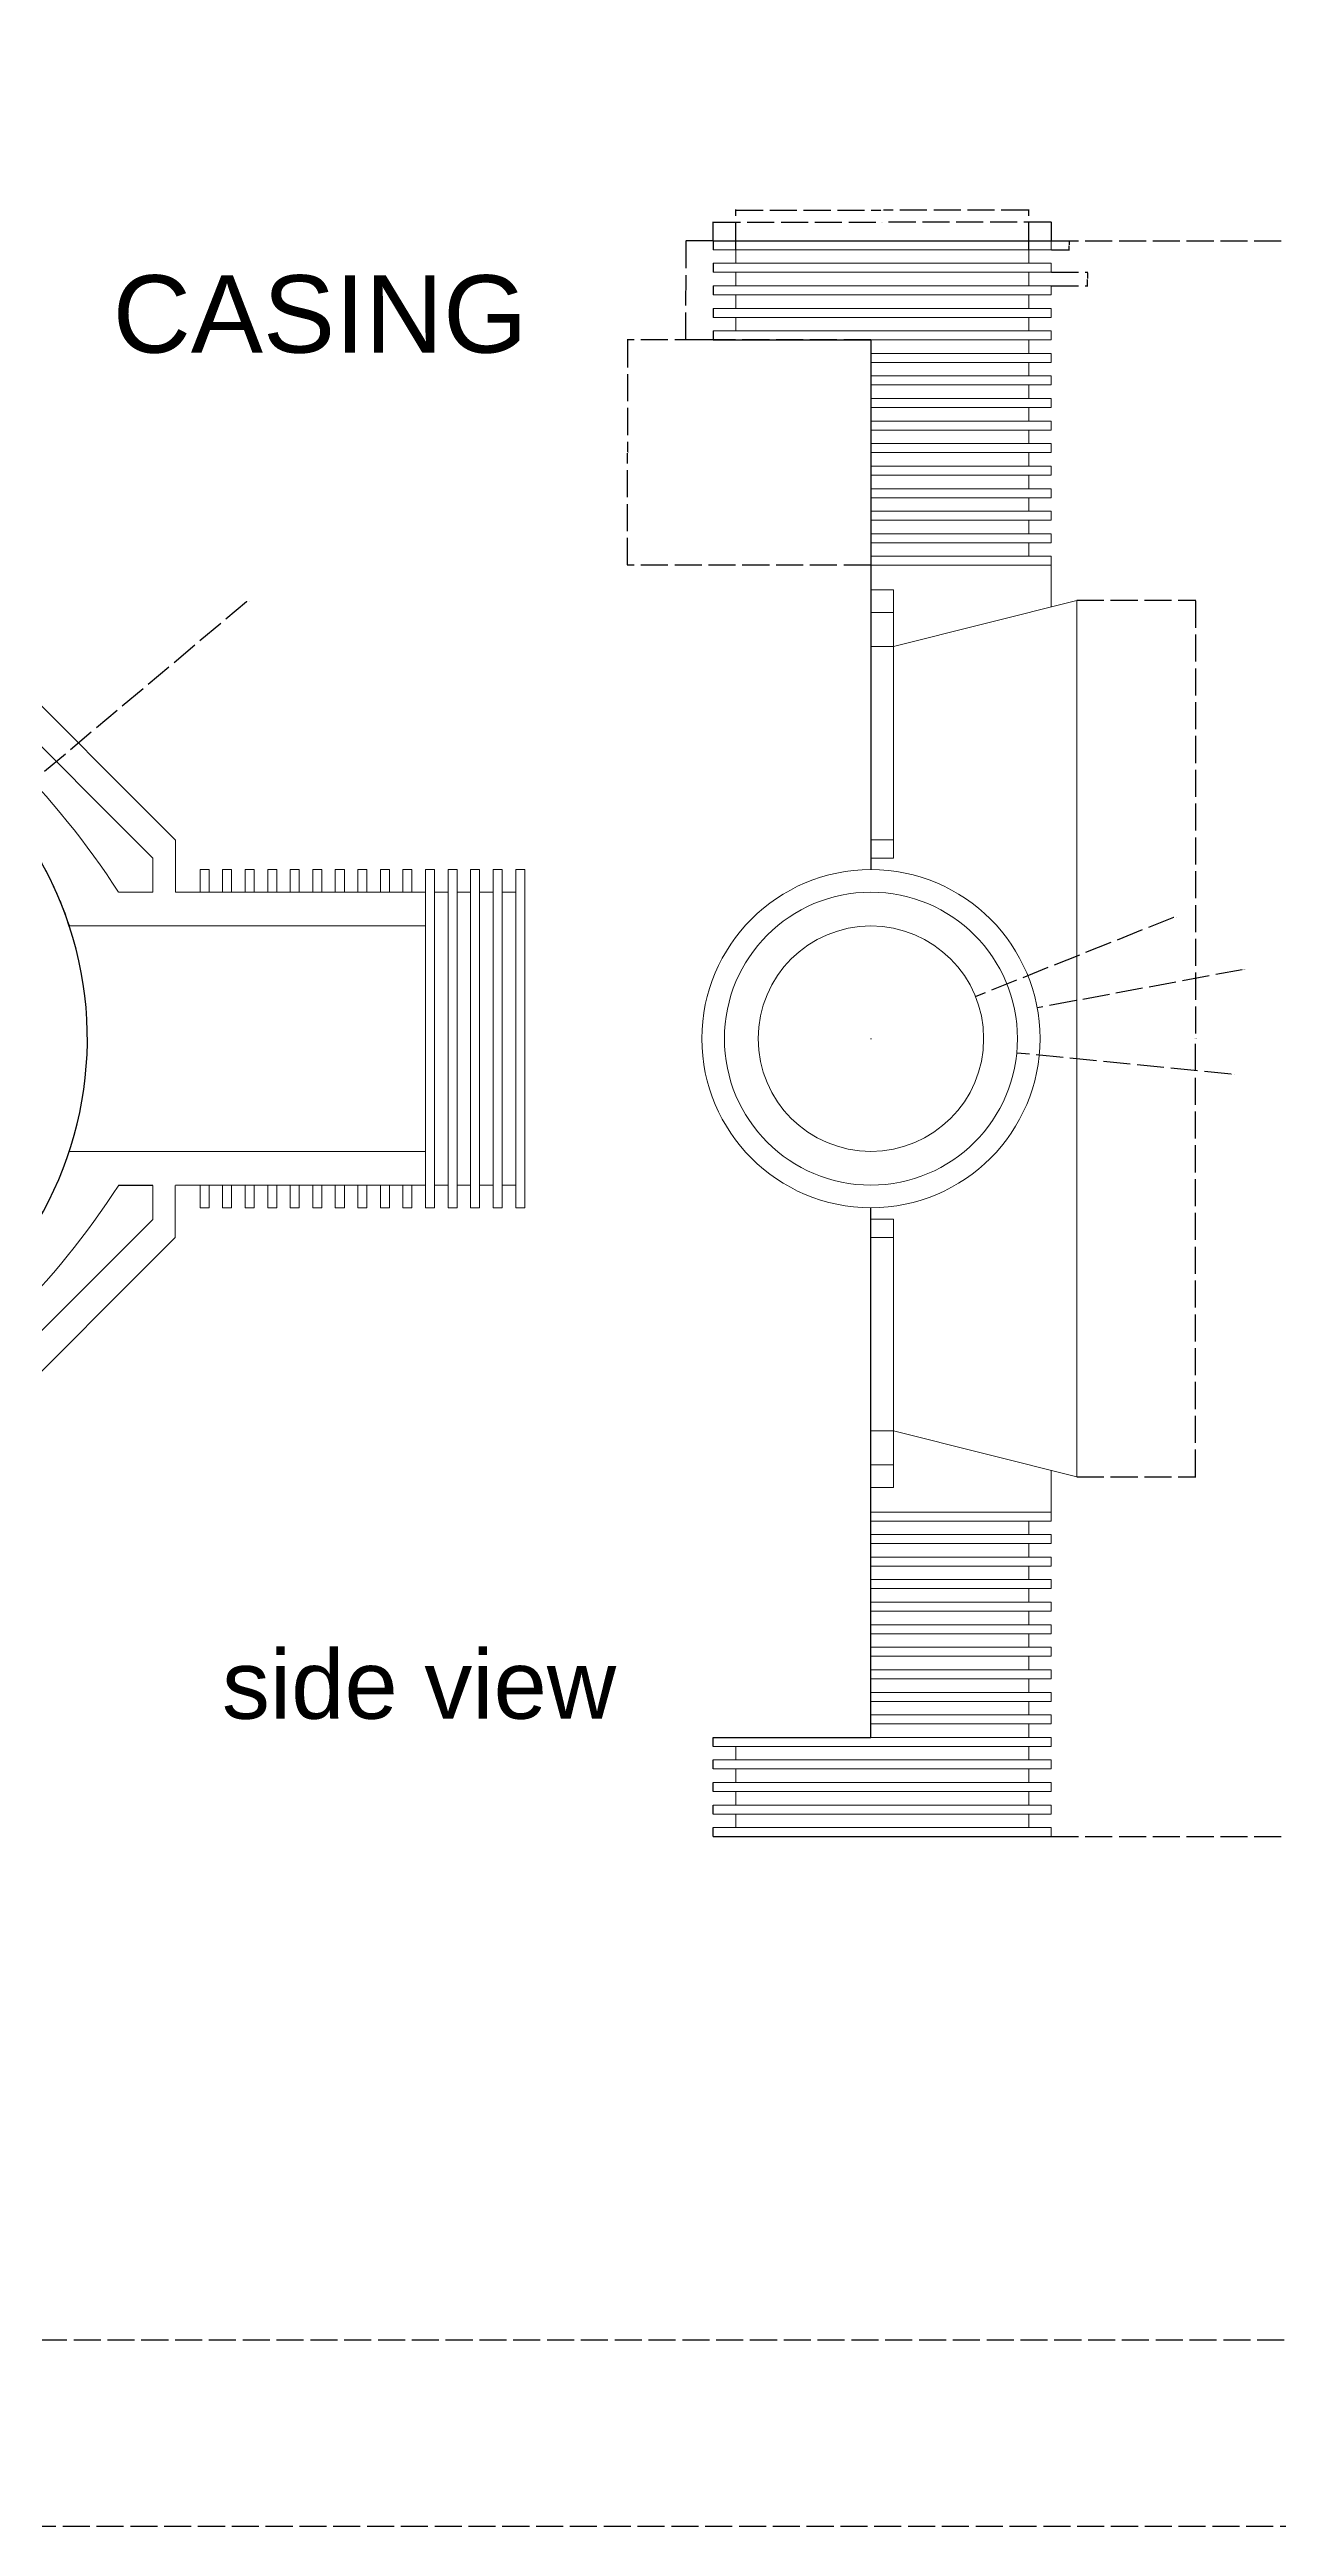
# Model space of a CAD drawing. Header units: inches. Extents: x -144 to 2107, y -181 to 1647.
# Drawn here: x 559 to 1105, y -181 to 918 of the extents above; entities that cross this region are included whole.
import ezdxf

# ---------------------------------------------------------------- set-up
doc = ezdxf.new("R2010")
doc.units = ezdxf.units.IN
doc.header["$MEASUREMENT"] = 0
doc.linetypes.add('ACAD_ISO02W100', pattern=[15, 12, -3])
doc.layers.add('casing', color=50, linetype='FENCELINE1', lineweight=13, transparency=0.1)
doc.layers.add('Layer7', color=30, linetype='ACAD_ISO02W100')
doc.layers.add('piston', color=10, linetype='FENCELINE2', lineweight=15)
doc.styles.add('Annotative', font='arial.ttf')
doc.styles.get("Standard").update_dxf_attribs({"font": 'arial.ttf'})
doc.linetypes.add('FENCELINE1', pattern='A,0.25,-0.1,[133,ltypeshp.shx,S=0.1,R=0,X=-0.1,Y=0],-0.1,1', length=1.45)
doc.linetypes.add('FENCELINE2', pattern='A,0.25,-0.1,[132,ltypeshp.shx,S=0.1,R=0,X=-0.1,Y=0],-0.1,1', length=1.45)
doc.dimstyles.get("Standard").update_dxf_attribs({"dimtxt": 0.18, "dimasz": 0.18, "dimexe": 0.18, "dimexo": 0.0625, "dimgap": 0.09, "dimtad": 0, "dimtih": 1, "dimtoh": 1, "dimdec": 4, "dimzin": 0, "dimdsep": 46, "dimtxsty": 'Standard', "dimcen": 0.09, "dimadec": 0, "dimazin": 0, "dimtfac": 1, "dimtdec": 4, "dimtofl": 0, "dimtmove": 0, "dimatfit": 3, "dimfxl": 1, "dimtolj": 1, "dimtzin": 0, "dimarcsym": 0})

# ---------------------------------------------------------------- blocks, each defined once
blk = doc.blocks.new('*U38')
at = {"layer": 'piston', "color": 2}
for p, q in [((50, 0), (50, 10)), ((54, 0), (54, 10))]:
    blk.add_line(p, q, dxfattribs=at)
blk = doc.blocks.new('*U39')
at = {"layer": 'casing', "color": 0, "linetype": 'ByBlock', "lineweight": -2, "transparency": 16777216, "rotation": 270}
for p in [(425, 854), (425, 844), (425, 834), (425, 824), (425, 814), (425, 804), (425, 794), (425, 784), (425, 774), (425, 764)]:
    blk.add_blockref('*U38', p, dxfattribs=at)
blk = doc.blocks.new('*U36')
at = {"layer": 'piston', "color": 2}
for p, q in [((50, 0), (50, 10)), ((54, 0), (54, 10))]:
    blk.add_line(p, q, dxfattribs=at)
blk = doc.blocks.new('*U37')
at = {"layer": 'casing', "color": 0, "linetype": 'ByBlock', "lineweight": -2, "transparency": 16777216, "rotation": 270}
for p in [(425, 854), (425, 844), (425, 834), (425, 824), (425, 814), (425, 804), (425, 794), (425, 784), (425, 774), (425, 764)]:
    blk.add_blockref('*U36', p, dxfattribs=at)
blk = doc.blocks.new('*U29')
at = {"layer": 'casing'}
for p, q in [((-67, -43.9), (43.9, 67.1)), ((67, 67.1), (43.9, 67.1)), ((-57, -51.9), (51.9, 57.1)), ((67, 57.1), (51.9, 57.1)), ((67, 57.1), (67, 41.9)), ((-67, -67), (-67, -43.9)), ((-57, -67), (-57, -51.9)), ((-41.9, -67), (-57, -67))]:
    blk.add_line(p, q, dxfattribs=at)
blk.add_arc((266.4, -266.4), 367.1, 122.8939, 147.1186, dxfattribs=at)
blk = doc.blocks.new('*U30')
at = {"layer": 'casing', "color": 0, "linetype": 'ByBlock', "lineweight": -2, "transparency": 16777216}
blk.add_blockref('*U29', (368, 632), dxfattribs=at)
for p, rotation in [((632, 632), 270), ((367.9, 368), 90.00000000000001), ((632, 367.9), 180)]:
    blk.add_blockref('*U29', p, dxfattribs=dict(at, rotation=rotation))
blk = doc.blocks.new('*D108')
at = {"layer": 'Defpoints', "color": 0, "transparency": 16777216}
for p in [(997.5, 492.8), (850, 465.4)]:
    blk.add_point(p, dxfattribs=at)
at = {"layer": 'Layer7', "color": 0, "lineweight": -2, "transparency": 16777216}
for p, q in [((1088.5, 509.7), (997.7, 492.8)), ((923.7, 479.1), (923.8, 479.1)), ((923.8, 479), (923.8, 479.2))]:
    blk.add_line(p, q, dxfattribs=at)
at = {"layer": 'Layer7', "color": 0, "transparency": 16777216}
blk.add_solid([(997.7, 492.9), (997.7, 492.8), (997.5, 492.8)], dxfattribs=at)
at = {"layer": 'Layer7', "color": 0, "transparency": 16777216, "insert": (1089.2, 509.7), "char_height": 0.18, "attachment_point": 5}
blk.add_mtext('\\A1;∅150.0000', dxfattribs=at)
blk = doc.blocks.new('*D109')
at = {"layer": 'Defpoints', "color": 0, "transparency": 16777216}
for p in [(859.1, 485.5), (988.4, 472.7)]:
    blk.add_point(p, dxfattribs=at)
at = {"layer": 'Layer7', "color": 0, "lineweight": -2, "transparency": 16777216}
for p, q in [((923.7, 479.1), (923.8, 479.1)), ((923.8, 479), (923.8, 479.2)), ((1083.6, 463.4), (988.6, 472.7))]:
    blk.add_line(p, q, dxfattribs=at)
at = {"layer": 'Layer7', "color": 0, "transparency": 16777216}
blk.add_solid([(988.6, 472.8), (988.6, 472.7), (988.4, 472.7)], dxfattribs=at)
at = {"layer": 'Layer7', "color": 0, "transparency": 16777216, "insert": (1084.3, 463.4), "char_height": 0.18, "attachment_point": 5}
blk.add_mtext('\\A1;∅130.0000', dxfattribs=at)
blk = doc.blocks.new('*D110')
at = {"layer": 'Defpoints', "color": 0, "transparency": 16777216}
for p in [(970.2, 497.7), (877.3, 460.5)]:
    blk.add_point(p, dxfattribs=at)
at = {"layer": 'Layer7', "color": 0, "lineweight": -2, "transparency": 16777216}
for p, q in [((1058, 532.9), (970.3, 497.8)), ((1058.1, 532.9), (1058, 532.9)), ((923.7, 479.1), (923.8, 479.1)), ((923.8, 479), (923.8, 479.2))]:
    blk.add_line(p, q, dxfattribs=at)
at = {"layer": 'Layer7', "color": 0, "transparency": 16777216}
blk.add_solid([(970.3, 497.8), (970.3, 497.7), (970.2, 497.7)], dxfattribs=at)
at = {"layer": 'Layer7', "color": 0, "transparency": 16777216, "insert": (1058.8, 532.9), "char_height": 0.18, "attachment_point": 5}
blk.add_mtext('\\A1;∅100.0000', dxfattribs=at)
blk = doc.blocks.new('*D111')
at = {"layer": 'Defpoints', "color": 0, "transparency": 16777216}
for p in [(1015.1, 673.6), (1015.1, 284.7), (1067.7, 284.7)]:
    blk.add_point(p, dxfattribs=at)
at = {"layer": 'Layer7', "color": 0, "lineweight": -2, "transparency": 16777216}
for p, q in [((1015.1, 673.6), (1067.9, 673.6)), ((1067.7, 673.4), (1067.7, 479.3)), ((1067.7, 284.8), (1067.7, 478.9)), ((1015.1, 284.7), (1067.9, 284.7))]:
    blk.add_line(p, q, dxfattribs=at)
at = {"layer": 'Layer7', "color": 0, "transparency": 16777216}
for points in [[(1067.7, 673.4), (1067.7, 673.4), (1067.7, 673.6)], [(1067.7, 284.8), (1067.7, 284.8), (1067.7, 284.7)]]:
    blk.add_solid(points, dxfattribs=at)
at = {"layer": 'Layer7', "color": 0, "transparency": 16777216, "insert": (1067.7, 479.1), "char_height": 0.18, "attachment_point": 5}
blk.add_mtext('\\A1;388.8879', dxfattribs=at)
blk = doc.blocks.new('*D113')
at = {"layer": 'Defpoints', "color": 0, "transparency": 16777216}
for p in [(1003.8, 841.3), (853.8, 833.1), (1003.8, 833.1)]:
    blk.add_point(p, dxfattribs=at)
at = {"layer": 'Layer7', "color": 0, "lineweight": -2, "transparency": 16777216}
for p, q in [((853.8, 833.2), (853.8, 841.5)), ((853.9, 841.3), (928.2, 841.3)), ((1003.6, 841.3), (929.4, 841.3)), ((1003.8, 833.2), (1003.8, 841.5))]:
    blk.add_line(p, q, dxfattribs=at)
at = {"layer": 'Layer7', "color": 0, "transparency": 16777216}
for points in [[(853.9, 841.3), (853.9, 841.3), (853.8, 841.3)], [(1003.6, 841.3), (1003.6, 841.3), (1003.8, 841.3)]]:
    blk.add_solid(points, dxfattribs=at)
at = {"layer": 'Layer7', "color": 0, "transparency": 16777216, "insert": (928.8, 841.3), "char_height": 0.18, "attachment_point": 5}
blk.add_mtext('\\A1;150.0000', dxfattribs=at)
blk = doc.blocks.new('*D114')
at = {"layer": 'Defpoints', "color": 0, "transparency": 16777216}
for p in [(853.8, 833.1), (841.7, 789.1), (853.8, 789.1)]:
    blk.add_point(p, dxfattribs=at)
at = {"layer": 'Layer7', "color": 0, "lineweight": -2, "transparency": 16777216}
for p, q in [((853.7, 833.1), (841.5, 833.1)), ((841.7, 832.9), (841.7, 811.3)), ((841.7, 789.3), (841.7, 810.9)), ((853.7, 789.1), (841.5, 789.1))]:
    blk.add_line(p, q, dxfattribs=at)
at = {"layer": 'Layer7', "color": 0, "transparency": 16777216}
for points in [[(841.6, 832.9), (841.7, 832.9), (841.7, 833.1)], [(841.6, 789.3), (841.7, 789.3), (841.7, 789.1)]]:
    blk.add_solid(points, dxfattribs=at)
at = {"layer": 'Layer7', "color": 0, "transparency": 16777216, "insert": (841.7, 811.1), "char_height": 0.18, "attachment_point": 5}
blk.add_mtext('\\A1;44.0000', dxfattribs=at)
blk = doc.blocks.new('*D115')
at = {"layer": 'Defpoints', "color": 0, "transparency": 16777216}
for p in [(1003.8, 833.1), (1003.8, 829.1), (1011.7, 829.1)]:
    blk.add_point(p, dxfattribs=at)
at = {"layer": 'Layer7', "color": 0, "lineweight": -2, "transparency": 16777216}
for p, q in [((1003.8, 833.1), (1011.9, 833.1)), ((1003.8, 829.1), (1011.9, 829.1)), ((1011.7, 832.9), (1011.7, 831.3)), ((1011.7, 829.3), (1011.7, 830.9))]:
    blk.add_line(p, q, dxfattribs=at)
at = {"layer": 'Layer7', "color": 0, "transparency": 16777216}
for points in [[(1011.7, 832.9), (1011.7, 832.9), (1011.7, 833.1)], [(1011.7, 829.3), (1011.7, 829.3), (1011.7, 829.1)]]:
    blk.add_solid(points, dxfattribs=at)
at = {"layer": 'Layer7', "color": 0, "transparency": 16777216, "insert": (1011.7, 831.1), "char_height": 0.18, "attachment_point": 5}
blk.add_mtext('\\A1;4.0000', dxfattribs=at)
blk = doc.blocks.new('*D116')
at = {"layer": 'Defpoints', "color": 0, "transparency": 16777216}
for p in [(1003.8, 819.1), (1003.8, 813.1), (1019.8, 813.1)]:
    blk.add_point(p, dxfattribs=at)
at = {"layer": 'Layer7', "color": 0, "lineweight": -2, "transparency": 16777216}
for p, q in [((1003.8, 819.1), (1020, 819.1)), ((1019.8, 818.9), (1019.8, 816.3)), ((1019.8, 813.3), (1019.8, 815.9)), ((1003.8, 813.1), (1020, 813.1))]:
    blk.add_line(p, q, dxfattribs=at)
at = {"layer": 'Layer7', "color": 0, "transparency": 16777216}
for points in [[(1019.7, 818.9), (1019.8, 818.9), (1019.8, 819.1)], [(1019.7, 813.3), (1019.8, 813.3), (1019.8, 813.1)]]:
    blk.add_solid(points, dxfattribs=at)
at = {"layer": 'Layer7', "color": 0, "transparency": 16777216, "insert": (1019.8, 816.1), "char_height": 0.18, "attachment_point": 5}
blk.add_mtext('\\A1;6.0000', dxfattribs=at)
blk = doc.blocks.new('*D117')
at = {"layer": 'Defpoints', "color": 0, "transparency": 16777216}
for p in [(863.8, 846.7), (863.8, 829.1), (993.8, 829.1)]:
    blk.add_point(p, dxfattribs=at)
at = {"layer": 'Layer7', "color": 0, "lineweight": -2, "transparency": 16777216}
for p, q in [((863.8, 829.2), (863.8, 846.9)), ((863.9, 846.7), (928.2, 846.7)), ((993.6, 846.7), (929.4, 846.7)), ((993.8, 829.2), (993.8, 846.9))]:
    blk.add_line(p, q, dxfattribs=at)
at = {"layer": 'Layer7', "color": 0, "transparency": 16777216}
for points in [[(863.9, 846.8), (863.9, 846.7), (863.8, 846.7)], [(993.6, 846.8), (993.6, 846.7), (993.8, 846.7)]]:
    blk.add_solid(points, dxfattribs=at)
at = {"layer": 'Layer7', "color": 0, "transparency": 16777216, "insert": (928.8, 846.7), "char_height": 0.18, "attachment_point": 5}
blk.add_mtext('\\A1;130.0000', dxfattribs=at)
blk = doc.blocks.new('*D118')
at = {"layer": 'Defpoints', "color": 0, "transparency": 16777216}
for p in [(815.8, 789.1), (923.8, 789.1), (923.8, 689.1)]:
    blk.add_point(p, dxfattribs=at)
at = {"layer": 'Layer7', "color": 0, "lineweight": -2, "transparency": 16777216}
for p, q in [((923.7, 789.1), (815.6, 789.1)), ((815.8, 788.9), (815.8, 739.3)), ((815.8, 689.3), (815.8, 738.9)), ((923.7, 689.1), (815.6, 689.1))]:
    blk.add_line(p, q, dxfattribs=at)
at = {"layer": 'Layer7', "color": 0, "transparency": 16777216}
for points in [[(815.7, 788.9), (815.8, 788.9), (815.8, 789.1)], [(815.7, 689.3), (815.8, 689.3), (815.8, 689.1)]]:
    blk.add_solid(points, dxfattribs=at)
at = {"layer": 'Layer7', "color": 0, "transparency": 16777216, "insert": (815.8, 739.1), "char_height": 0.18, "attachment_point": 5}
blk.add_mtext('\\A1;100.0000', dxfattribs=at)
blk = doc.blocks.new('*D119')
at = {"layer": 'Defpoints', "color": 0, "transparency": 16777216}
for p in [(538.6, 582.1), (416.2, 479.1)]:
    blk.add_point(p, dxfattribs=at)
at = {"layer": 'Layer7', "color": 0, "lineweight": -2, "transparency": 16777216}
for p, q in [((646.8, 672.9), (538.8, 582.2)), ((646.9, 672.9), (646.8, 672.9)), ((416.1, 479.1), (416.3, 479.1)), ((416.2, 479), (416.2, 479.2))]:
    blk.add_line(p, q, dxfattribs=at)
blk.add_arc((416.2, 479.1), 160, 18.2323, 40.1129, dxfattribs=at)
at = {"layer": 'Layer7', "color": 0, "transparency": 16777216}
blk.add_solid([(538.8, 582.2), (538.8, 582.1), (538.6, 582.1)], dxfattribs=at)
at = {"layer": 'Layer7', "color": 0, "transparency": 16777216, "insert": (647.6, 672.9), "char_height": 0.18, "attachment_point": 5}
blk.add_mtext('\\A1;R160.0000', dxfattribs=at)
blk = doc.blocks.new('*D128')
at = {"layer": 'Defpoints', "color": 0, "transparency": 16777216}
for p in [(1003.8, 833.1), (1003.8, 125.1), (1129.6, 125.1)]:
    blk.add_point(p, dxfattribs=at)
at = {"layer": 'Layer7', "color": 0, "lineweight": -2, "transparency": 16777216}
for p, q in [((1003.8, 833.1), (1129.8, 833.1)), ((1129.6, 832.9), (1129.6, 479.3)), ((1129.6, 125.3), (1129.6, 478.9)), ((1003.8, 125.1), (1129.8, 125.1))]:
    blk.add_line(p, q, dxfattribs=at)
at = {"layer": 'Layer7', "color": 0, "transparency": 16777216}
for points in [[(1129.6, 832.9), (1129.7, 832.9), (1129.6, 833.1)], [(1129.6, 125.3), (1129.7, 125.3), (1129.6, 125.1)]]:
    blk.add_solid(points, dxfattribs=at)
at = {"layer": 'Layer7', "color": 0, "transparency": 16777216, "insert": (1129.6, 479.1), "char_height": 0.18, "attachment_point": 5}
blk.add_mtext('\\A1;708.0000', dxfattribs=at)

msp = doc.modelspace()

# ---------------------------------------------------------------- linework, layer by layer
at = {"color": 2}
for start, end in [(18.02156914, 198.20995686), (198.02156914, 18.20995686)]:
    msp.add_arc((416.16205, 479.10701), 160, start, end, dxfattribs=at)
at = {"layer": 'casing'}
for p, q in [((853.75551, 829.10701), (853.75551, 833.10701)), ((863.75551, 823.10701), (863.75551, 829.10701)), ((993.75551, 823.10701), (993.75551, 829.10701)), ((1003.75551, 833.10701), (1003.75551, 829.10701)), ((1003.75551, 829.10701), (1003.75551, 833.10701)), ((853.75551, 819.10701), (853.75551, 823.10701)), ((863.75551, 813.10701), (863.75551, 819.10701)), ((993.75551, 813.10701), (993.75551, 819.10701)), ((1003.75551, 819.10701), (1003.75551, 823.10701)), ((1003.75551, 823.10701), (1003.75551, 819.10701)), ((853.75551, 809.10701), (853.75551, 813.10701)), ((853.75551, 799.10701), (853.75551, 803.10701)), ((863.75551, 803.10701), (863.75551, 809.10701)), ((993.75551, 803.10701), (993.75551, 809.10701)), ((1003.75551, 809.10701), (1003.75551, 813.10701)), ((1003.75551, 813.10701), (1003.75551, 809.10701)), ((1003.75551, 799.10701), (1003.75551, 803.10701)), ((1003.75551, 803.10701), (1003.75551, 799.10701)), ((853.75551, 789.10701), (853.75551, 793.10701)), ((863.75551, 793.10701), (863.75551, 799.10701)), ((993.75551, 793.10701), (993.75551, 799.10701)), ((1003.75551, 793.10701), (1003.75551, 789.10701)), ((1003.75551, 789.10701), (1003.75551, 793.10701)), ((993.75551, 783.10701), (993.75551, 789.10701)), ((1003.75551, 779.10701), (1003.75551, 783.10701)), ((1003.75551, 783.10701), (1003.75551, 779.10701)), ((993.75551, 773.10701), (993.75551, 779.10701)), ((1003.75551, 769.10701), (1003.75551, 773.10701)), ((1003.75551, 773.10701), (1003.75551, 769.10701)), ((993.75551, 763.10701), (993.75551, 769.10701)), ((993.75551, 753.10701), (993.75551, 759.10701)), ((1003.75551, 759.10701), (1003.75551, 763.10701)), ((1003.75551, 763.10701), (1003.75551, 759.10701)), ((993.75551, 743.10701), (993.75551, 749.10701)), ((1003.75551, 749.10701), (1003.75551, 753.10701)), ((1003.75551, 753.10701), (1003.75551, 749.10701)), ((993.75551, 733.10701), (993.75551, 739.10701)), ((1003.75551, 739.10701), (1003.75551, 743.10701)), ((1003.75551, 743.10701), (1003.75551, 739.10701)), ((993.75551, 723.10701), (993.75551, 729.10701)), ((1003.75551, 729.10701), (1003.75551, 733.10701)), ((1003.75551, 733.10701), (1003.75551, 729.10701)), ((993.75551, 713.10701), (993.75551, 719.10701)), ((1003.75551, 719.10701), (1003.75551, 723.10701)), ((1003.75551, 723.10701), (1003.75551, 719.10701)), ((993.75551, 703.10701), (993.75551, 709.10701)), ((1003.75551, 709.10701), (1003.75551, 713.10701)), ((1003.75551, 713.10701), (1003.75551, 709.10701)), ((993.75551, 693.10701), (993.75551, 699.10701)), ((1003.75551, 699.10701), (1003.75551, 703.10701)), ((1003.75551, 703.10701), (1003.75551, 699.10701)), ((1003.75551, 689.10701), (1003.75551, 693.10701)), ((1003.75551, 693.10701), (1003.75551, 670.69297)), ((923.75551, 689.10701), (1003.75551, 689.10701)), ((923.75551, 678.1831), (933.75551, 678.1831)), ((923.75551, 678.1831), (933.75551, 678.1831)), ((933.75551, 678.1831), (933.75551, 559.21701)), ((933.75551, 653.0331), (1015.08395, 673.55096)), ((1015.08395, 673.55096), (1015.08395, 479.10701)), ((923.75551, 668.1831), (933.75551, 668.1831)), ((923.75551, 653.0331), (933.75551, 653.0331)), ((923.75551, 567.25701), (933.75551, 567.25701)), ((626.16205, 554.10701), (630.16205, 554.10701)), ((636.16205, 554.10701), (640.16205, 554.10701)), ((646.16205, 554.10701), (650.16205, 554.10701)), ((656.16205, 554.10701), (660.16205, 554.10701)), ((666.16205, 554.10701), (670.16205, 554.10701)), ((676.16205, 554.10701), (680.16205, 554.10701)), ((686.16205, 554.10701), (690.16205, 554.10701)), ((696.16205, 554.10701), (700.16205, 554.10701)), ((706.16205, 554.10701), (710.16205, 554.10701)), ((716.16205, 554.10701), (720.16205, 554.10701)), ((726.16205, 554.10701), (730.16205, 554.10701)), ((736.16205, 554.10701), (740.16205, 554.10701)), ((746.16205, 554.10701), (750.16205, 554.10701)), ((756.16205, 554.10701), (760.16205, 554.10701)), ((766.16205, 554.10701), (770.16205, 554.10701)), ((923.75551, 559.21701), (933.75551, 559.21701)), ((590.11205, 544.10701), (605.26205, 544.10701)), ((615.26205, 544.10701), (726.16205, 544.10701)), ((730.16205, 544.10701), (736.16205, 544.10701)), ((740.16205, 544.10701), (746.16205, 544.10701)), ((750.16205, 544.10701), (756.16205, 544.10701)), ((760.16205, 544.10701), (766.16205, 544.10701)), ((568.14889, 529.10701), (726.16205, 529.10701)), ((1015.08395, 284.66307), (1015.08395, 479.10701)), ((568.14889, 429.10701), (726.16205, 429.10701)), ((590.08814, 414.10701), (605.23814, 414.10701)), ((615.23814, 414.10701), (726.16205, 414.10701)), ((730.16205, 414.10701), (736.16205, 414.10701)), ((740.16205, 414.10701), (746.16205, 414.10701)), ((750.16205, 414.10701), (756.16205, 414.10701)), ((760.16205, 414.10701), (766.16205, 414.10701)), ((626.16205, 404.10701), (630.16205, 404.10701)), ((636.16205, 404.10701), (640.16205, 404.10701)), ((646.16205, 404.10701), (650.16205, 404.10701)), ((656.16205, 404.10701), (660.16205, 404.10701)), ((666.16205, 404.10701), (670.16205, 404.10701)), ((676.16205, 404.10701), (680.16205, 404.10701)), ((686.16205, 404.10701), (690.16205, 404.10701)), ((696.16205, 404.10701), (700.16205, 404.10701)), ((706.16205, 404.10701), (710.16205, 404.10701)), ((716.16205, 404.10701), (720.16205, 404.10701)), ((726.16205, 404.10701), (730.16205, 404.10701)), ((736.16205, 404.10701), (740.16205, 404.10701)), ((746.16205, 404.10701), (750.16205, 404.10701)), ((756.16205, 404.10701), (760.16205, 404.10701)), ((766.16205, 404.10701), (770.16205, 404.10701)), ((923.75551, 398.99701), (933.75551, 398.99701)), ((933.75551, 280.03093), (933.75551, 398.99701)), ((923.75551, 390.95701), (933.75551, 390.95701)), ((923.75551, 305.18093), (933.75551, 305.18093)), ((933.75551, 305.18093), (1015.08395, 284.66307)), ((923.75551, 290.03093), (933.75551, 290.03093)), ((1003.75551, 265.10701), (1003.75551, 287.52106)), ((923.75551, 280.03093), (933.75551, 280.03093)), ((923.75551, 280.03093), (933.75551, 280.03093)), ((923.75551, 269.10701), (1003.75551, 269.10701)), ((993.75551, 265.10701), (993.75551, 259.10701)), ((1003.75551, 269.10701), (1003.75551, 265.10701)), ((993.75551, 255.10701), (993.75551, 249.10701)), ((1003.75551, 255.10701), (1003.75551, 259.10701)), ((1003.75551, 259.10701), (1003.75551, 255.10701)), ((993.75551, 245.10701), (993.75551, 239.10701)), ((1003.75551, 245.10701), (1003.75551, 249.10701)), ((1003.75551, 249.10701), (1003.75551, 245.10701)), ((993.75551, 235.10701), (993.75551, 229.10701)), ((1003.75551, 235.10701), (1003.75551, 239.10701)), ((1003.75551, 239.10701), (1003.75551, 235.10701)), ((993.75551, 225.10701), (993.75551, 219.10701)), ((1003.75551, 225.10701), (1003.75551, 229.10701)), ((1003.75551, 229.10701), (1003.75551, 225.10701)), ((993.75551, 215.10701), (993.75551, 209.10701)), ((1003.75551, 215.10701), (1003.75551, 219.10701)), ((1003.75551, 219.10701), (1003.75551, 215.10701)), ((1003.75551, 205.10701), (1003.75551, 209.10701)), ((1003.75551, 209.10701), (1003.75551, 205.10701)), ((993.75551, 205.10701), (993.75551, 199.10701)), ((1003.75551, 195.10701), (1003.75551, 199.10701)), ((1003.75551, 199.10701), (1003.75551, 195.10701)), ((993.75551, 195.10701), (993.75551, 189.10701)), ((1003.75551, 185.10701), (1003.75551, 189.10701)), ((1003.75551, 189.10701), (1003.75551, 185.10701)), ((993.75551, 185.10701), (993.75551, 179.10701)), ((1003.75551, 175.10701), (1003.75551, 179.10701)), ((1003.75551, 179.10701), (1003.75551, 175.10701)), ((853.75551, 169.10701), (853.75551, 165.10701)), ((863.75551, 165.10701), (863.75551, 159.10701)), ((993.75551, 175.10701), (993.75551, 169.10701)), ((993.75551, 165.10701), (993.75551, 159.10701)), ((1003.75551, 165.10701), (1003.75551, 169.10701)), ((1003.75551, 169.10701), (1003.75551, 165.10701)), ((853.75551, 159.10701), (853.75551, 155.10701)), ((863.75551, 155.10701), (863.75551, 149.10701)), ((993.75551, 155.10701), (993.75551, 149.10701)), ((1003.75551, 155.10701), (1003.75551, 159.10701)), ((1003.75551, 159.10701), (1003.75551, 155.10701)), ((853.75551, 149.10701), (853.75551, 145.10701)), ((863.75551, 145.10701), (863.75551, 139.10701)), ((993.75551, 145.10701), (993.75551, 139.10701)), ((1003.75551, 145.10701), (1003.75551, 149.10701)), ((1003.75551, 149.10701), (1003.75551, 145.10701)), ((853.75551, 139.10701), (853.75551, 135.10701)), ((863.75551, 135.10701), (863.75551, 129.10701)), ((993.75551, 135.10701), (993.75551, 129.10701)), ((1003.75551, 135.10701), (1003.75551, 139.10701)), ((1003.75551, 139.10701), (1003.75551, 135.10701)), ((853.75551, 129.10701), (853.75551, 125.10701)), ((1003.75551, 125.10701), (1003.75551, 129.10701)), ((1003.75551, 129.10701), (1003.75551, 125.10701))]:
    msp.add_line(p, q, dxfattribs=at)
for radius in [75, 65, 50]:
    msp.add_circle((923.75551, 479.10701), radius, dxfattribs=at)
at = {"layer": 'Layer7', "color": 2, "linetype": 'Continuous'}
for p, q in [((853.75551, 833.10701), (853.75551, 829.10701)), ((853.75551, 833.10701), (923.75551, 833.10701)), ((923.75551, 833.10701), (1003.75551, 833.10701)), ((853.75551, 823.10701), (853.75551, 819.10701)), ((853.75551, 813.10701), (853.75551, 809.10701)), ((853.75551, 803.10701), (853.75551, 799.10701)), ((853.75551, 793.10701), (853.75551, 789.10701)), ((853.75551, 789.10701), (923.75551, 789.10701)), ((923.75551, 789.10701), (923.75551, 554.10701)), ((923.75551, 169.10701), (923.75551, 404.10701)), ((853.75551, 165.10701), (853.75551, 169.10701)), ((853.75551, 169.10701), (923.75551, 169.10701)), ((853.75551, 155.10701), (853.75551, 159.10701)), ((853.75551, 145.10701), (853.75551, 149.10701)), ((853.75551, 135.10701), (853.75551, 139.10701)), ((853.75551, 125.10701), (853.75551, 129.10701)), ((853.75551, 125.10701), (923.75551, 125.10701)), ((923.75551, 125.10701), (1003.75551, 125.10701))]:
    msp.add_line(p, q, dxfattribs=at)
at = {"layer": 'Layer7'}
for points in [[(-144.37405, 1646.62134), (2107.23893, 1646.62134), (2107.23893, -180.94116), (-144.37405, -180.94116)], [(-80.04224, 1582.33522), (2052.09739, 1582.33522), (2052.09739, -98.28758), (-80.04224, -98.28758)]]:
    msp.add_lwpolyline(points, close=True, dxfattribs=at)
at = {"layer": 'piston', "color": 2}
for p, q in [((853.75551, 833.10701), (1003.75551, 833.10701)), ((853.75551, 829.10701), (1003.75551, 829.10701)), ((853.75551, 823.10701), (1003.75551, 823.10701)), ((853.75551, 819.10701), (1003.75551, 819.10701)), ((853.75551, 813.10701), (1003.75551, 813.10701)), ((853.75551, 809.10701), (1003.75551, 809.10701)), ((853.75551, 803.10701), (1003.75551, 803.10701)), ((853.75551, 799.10701), (1003.75551, 799.10701)), ((853.75551, 793.10701), (1003.75551, 793.10701)), ((853.75551, 789.10701), (1003.75551, 789.10701)), ((923.75551, 783.10701), (1003.75551, 783.10701)), ((923.75551, 779.10701), (1003.75551, 779.10701)), ((923.75551, 773.10701), (1003.75551, 773.10701)), ((923.75551, 769.10701), (1003.75551, 769.10701)), ((923.75551, 763.10701), (1003.75551, 763.10701)), ((923.75551, 759.10701), (1003.75551, 759.10701)), ((923.75551, 753.10701), (1003.75551, 753.10701)), ((923.75551, 749.10701), (1003.75551, 749.10701)), ((923.75551, 743.10701), (1003.75551, 743.10701)), ((923.75551, 739.10701), (1003.75551, 739.10701)), ((923.75551, 733.10701), (1003.75551, 733.10701)), ((923.75551, 729.10701), (1003.75551, 729.10701)), ((923.75551, 723.10701), (1003.75551, 723.10701)), ((923.75551, 719.10701), (1003.75551, 719.10701)), ((923.75551, 713.10701), (1003.75551, 713.10701)), ((923.75551, 709.10701), (1003.75551, 709.10701)), ((923.75551, 703.10701), (1003.75551, 703.10701)), ((923.75551, 699.10701), (1003.75551, 699.10701)), ((923.75551, 693.10701), (1003.75551, 693.10701)), ((923.75551, 689.10701), (1003.75551, 689.10701)), ((726.16205, 554.10701), (726.16205, 404.10701)), ((730.16205, 554.10701), (730.16205, 404.10701)), ((736.16205, 554.10701), (736.16205, 404.10701)), ((740.16205, 554.10701), (740.16205, 404.10701)), ((746.16205, 554.10701), (746.16205, 404.10701)), ((750.16205, 554.10701), (750.16205, 404.10701)), ((756.16205, 554.10701), (756.16205, 404.10701)), ((760.16205, 554.10701), (760.16205, 404.10701)), ((766.16205, 554.10701), (766.16205, 404.10701)), ((770.16205, 554.10701), (770.16205, 404.10701)), ((923.75551, 269.10701), (1003.75551, 269.10701)), ((923.75551, 265.10701), (1003.75551, 265.10701)), ((923.75551, 259.10701), (1003.75551, 259.10701)), ((923.75551, 255.10701), (1003.75551, 255.10701)), ((923.75551, 249.10701), (1003.75551, 249.10701)), ((923.75551, 245.10701), (1003.75551, 245.10701)), ((923.75551, 239.10701), (1003.75551, 239.10701)), ((923.75551, 235.10701), (1003.75551, 235.10701)), ((923.75551, 229.10701), (1003.75551, 229.10701)), ((923.75551, 225.10701), (1003.75551, 225.10701)), ((923.75551, 219.10701), (1003.75551, 219.10701)), ((923.75551, 215.10701), (1003.75551, 215.10701)), ((923.75551, 209.10701), (1003.75551, 209.10701)), ((923.75551, 205.10701), (1003.75551, 205.10701)), ((923.75551, 199.10701), (1003.75551, 199.10701)), ((923.75551, 195.10701), (1003.75551, 195.10701)), ((923.75551, 189.10701), (1003.75551, 189.10701)), ((923.75551, 185.10701), (1003.75551, 185.10701)), ((923.75551, 179.10701), (1003.75551, 179.10701)), ((853.75551, 169.10701), (1003.75551, 169.10701)), ((853.75551, 165.10701), (1003.75551, 165.10701)), ((923.75551, 175.10701), (1003.75551, 175.10701)), ((853.75551, 159.10701), (1003.75551, 159.10701)), ((853.75551, 155.10701), (1003.75551, 155.10701)), ((853.75551, 149.10701), (1003.75551, 149.10701)), ((853.75551, 145.10701), (1003.75551, 145.10701)), ((853.75551, 139.10701), (1003.75551, 139.10701)), ((853.75551, 135.10701), (1003.75551, 135.10701)), ((853.75551, 129.10701), (1003.75551, 129.10701)), ((853.75551, 125.10701), (1003.75551, 125.10701))]:
    msp.add_line(p, q, dxfattribs=at)

# ---------------------------------------------------------------- block references
at = {"layer": 'casing'}
msp.add_blockref('*U30', (-83.83795, -20.89299), dxfattribs=at)
at = {"layer": 'casing', "rotation": 270}
msp.add_blockref('*U37', (-83.83795, 979.10701), dxfattribs=at)
at = {"layer": 'casing', "xscale": -1, "rotation": 270}
msp.add_blockref('*U39', (-83.83795, -20.89299), dxfattribs=at)

# ---------------------------------------------------------------- texts
at = {"layer": 'Layer7', "style": 'Annotative'}
for s, height, p in [('CASING', 34.340718, (587.42757, 783.44892)), ('side view', 30.430871, (635.87988, 177.4029))]:
    msp.add_text(s, height=height, dxfattribs=at).set_placement(p)

# ---------------------------------------------------------------- dimensions: what is measured, and where the dimension line sits
at = {"layer": 'Layer7'}
for base, p1, p2, picture, middle in [((863.75551, 846.73309), (993.75551, 829.10701), (863.75551, 829.10701), '*D117', (928.75551, 846.73309)), ((1003.75551, 841.30594), (853.75551, 833.10701), (1003.75551, 833.10701), '*D113', (928.75551, 841.30594))]:
    dim = msp.add_linear_dim(base=base, p1=p1, p2=p2, dimstyle='Standard', dxfattribs=at)
    dim.commit()
    dim.dimension.update_dxf_attribs({"geometry": picture, "text_midpoint": middle})
for base, p1, p2, picture, middle in [((841.67018, 789.10701), (853.75551, 833.10701), (853.75551, 789.10701), '*D114', (841.67018, 811.10701)), ((1011.71815, 829.10701), (1003.75551, 833.10701), (1003.75551, 829.10701), '*D115', (1011.71815, 831.10701)), ((1129.63409, 125.10701), (1003.75551, 833.10701), (1003.75551, 125.10701), '*D128', (1129.63409, 479.10701)), ((1019.7711, 813.10701), (1003.75551, 819.10701), (1003.75551, 813.10701), '*D116', (1019.7711, 816.10701)), ((815.77614, 789.10701), (923.75551, 689.10701), (923.75551, 789.10701), '*D118', (815.77614, 739.10701)), ((1067.7183, 284.66307), (1015.08395, 673.55096), (1015.08395, 284.66307), '*D111', (1067.7183, 479.10701))]:
    dim = msp.add_linear_dim(base=base, p1=p1, p2=p2, angle=90, dimstyle='Standard', dxfattribs=at)
    dim.commit()
    dim.dimension.update_dxf_attribs({"geometry": picture, "text_midpoint": middle})
dim = msp.add_radius_dim(center=(416.16205, 479.10701), mpoint=(538.64223, 582.05654), dimstyle='Standard', dxfattribs=at)
dim.commit()
dim.dimension.update_dxf_attribs({"geometry": '*D119', "text_midpoint": (647.63487, 672.93856), "dimtype": 164})
for p1, p2, picture, middle in [((877.34083, 460.51461), (970.17019, 497.69942), '*D110', (1058.83923, 532.86479)), ((850.01686, 465.40986), (997.49416, 492.80417), '*D108', (1088.45873, 509.70108)), ((859.0682, 485.47499), (988.44283, 472.73904), '*D109', (1083.57862, 463.37364))]:
    dim = msp.add_diameter_dim_2p(p1=p1, p2=p2, dimstyle='Standard', dxfattribs=at)
    dim.commit()
    dim.dimension.update_dxf_attribs({"geometry": picture, "text_midpoint": middle, "dimtype": 163})

doc.saveas('drawing.dxf')
